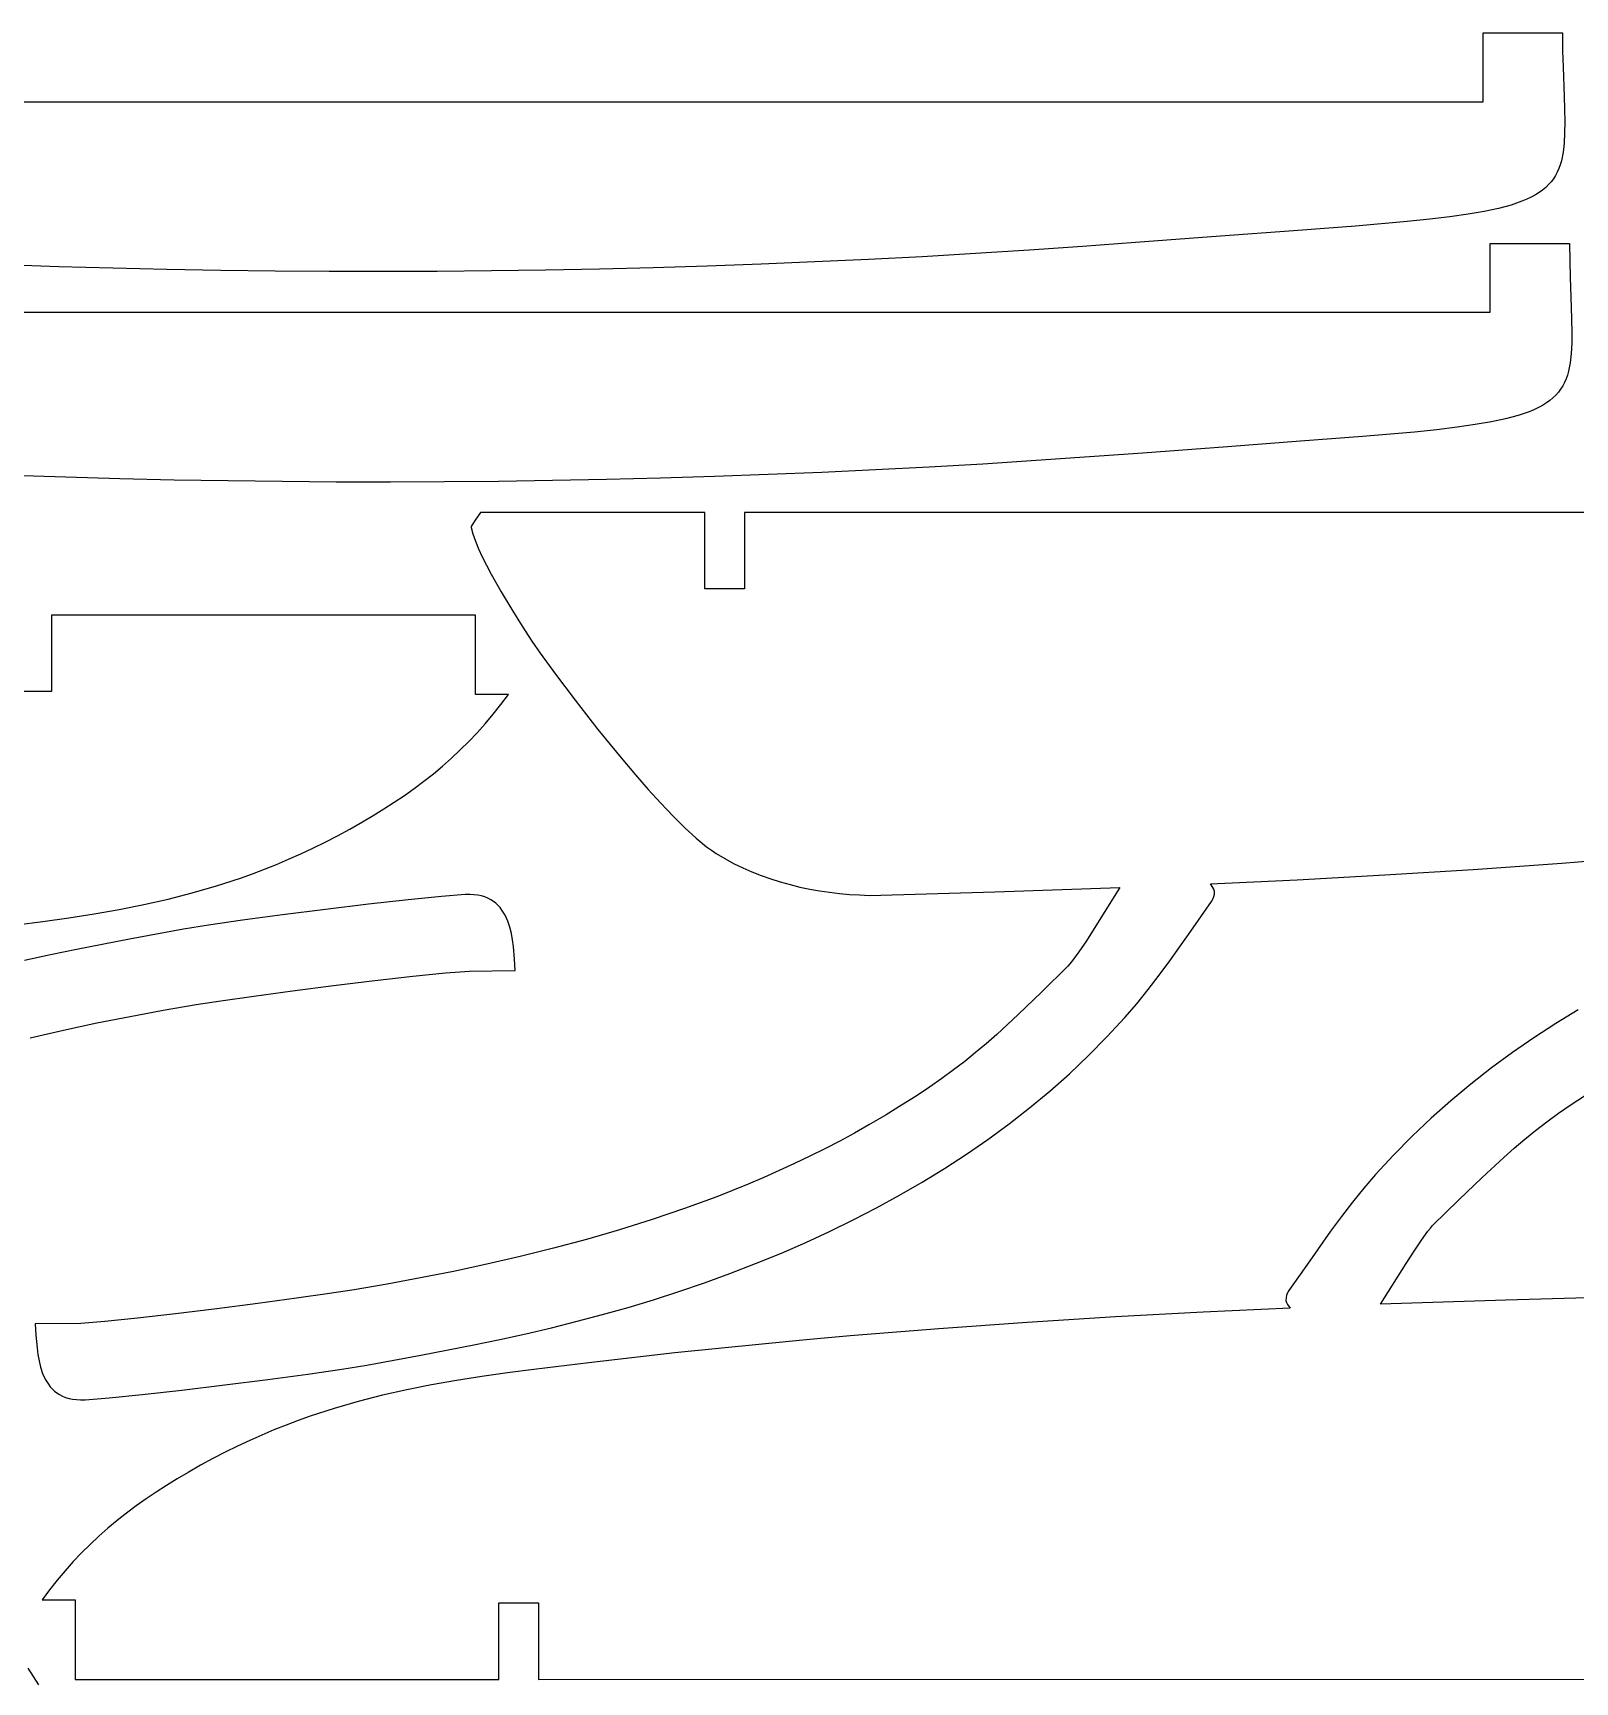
# Model space of a CAD drawing. Extents: x 169 to 749, y 15 to 895.
# Drawn here: x 587.7 to 688.7, y 339.9 to 447.8 of the extents above; entities that cross this region are included whole.
import ezdxf

# ---------------------------------------------------------------- set-up
doc = ezdxf.new("R2010")
doc.units = 0
doc.layers.get('0').update_dxf_attribs({"linetype": 'CONTINUOUS'})

msp = doc.modelspace()

# ---------------------------------------------------------------- linework, layer by layer
at = {"color": 4}
for p, q in [((682.646432, 443.280355), (682.646532, 447.780355)), ((682.646532, 447.780355), (687.846532, 447.780355)), ((687.846532, 447.780355), (687.856655, 446.621029)), ((687.856655, 446.621029), (687.882195, 445.542423)), ((687.882195, 445.542423), (687.950572, 443.613941)), ((687.950572, 443.613941), (687.993743, 441.968042)), ((537.045632, 443.268155), (682.646432, 443.280355)), ((687.993743, 441.968042), (687.987777, 441.242665)), ((687.95379, 440.57786), (687.884542, 439.970267)), ((687.987777, 441.242665), (687.95379, 440.57786)), ((687.772793, 439.416528), (687.698718, 439.158804)), ((687.884542, 439.970267), (687.772793, 439.416528)), ((687.259966, 438.245754), (687.110141, 438.044853)), ((687.392832, 438.457179), (687.259966, 438.245754)), ((687.509642, 438.67955), (687.392832, 438.457179)), ((687.611303, 438.913285), (687.509642, 438.67955)), ((687.698718, 439.158804), (687.611303, 438.913285)), ((686.074936, 437.183533), (685.804345, 437.036967)), ((686.323137, 437.338106), (686.074936, 437.183533)), ((686.549853, 437.501104), (686.323137, 437.338106)), ((686.755989, 437.672948), (686.549853, 437.501104)), ((686.94245, 437.854058), (686.755989, 437.672948)), ((687.110141, 438.044853), (686.94245, 437.854058)), ((682.724975, 436.102292), (681.667882, 435.9193)), ((683.659927, 436.302196), (682.724975, 436.102292)), ((684.47998, 436.522371), (683.659927, 436.302196)), ((685.192372, 436.766175), (684.47998, 436.522371)), ((685.510458, 436.897988), (685.192372, 436.766175)), ((685.804345, 437.036967), (685.510458, 436.897988)), ((674.296928, 435.140493), (670.240172, 434.829818)), ((677.691368, 435.438219), (674.296928, 435.140493)), ((679.158319, 435.590622), (677.691368, 435.438219)), ((680.48141, 435.749863), (679.158319, 435.590622)), ((681.667882, 435.9193), (680.48141, 435.749863)), ((659.908032, 434.062155), (656.425189, 433.803572)), ((665.463179, 434.479327), (659.908032, 434.062155)), ((670.240172, 434.829818), (665.463179, 434.479327)), ((683.114149, 429.508701), (683.114249, 434.008701)), ((683.114249, 434.008701), (688.314249, 434.008701)), ((688.314249, 434.008701), (688.324371, 432.849375)), ((638.910906, 432.794255), (635.391546, 432.649077)), ((642.425434, 432.958322), (638.910906, 432.794255)), ((645.934627, 433.141282), (642.425434, 432.958322)), ((649.437985, 433.343141), (645.934627, 433.141282)), ((652.935006, 433.563903), (649.437985, 433.343141)), ((656.425189, 433.803572), (652.935006, 433.563903)), ((688.324371, 432.849375), (688.349912, 431.770769)), ((589.42821, 432.478462), (585.893836, 432.597223)), ((592.96477, 432.378522), (589.42821, 432.478462)), ((596.503016, 432.297408), (592.96477, 432.378522)), ((600.042445, 432.235126), (596.503016, 432.297408)), ((603.582557, 432.19168), (600.042445, 432.235126)), ((607.12285, 432.167075), (603.582557, 432.19168)), ((610.662823, 432.161315), (607.12285, 432.167075)), ((614.201974, 432.174406), (610.662823, 432.161315)), ((617.739801, 432.206351), (614.201974, 432.174406)), ((621.275805, 432.257157), (617.739801, 432.206351)), ((624.809482, 432.326828), (621.275805, 432.257157)), ((628.340332, 432.415368), (624.809482, 432.326828)), ((631.867854, 432.522783), (628.340332, 432.415368)), ((635.391546, 432.649077), (631.867854, 432.522783)), ((688.349912, 431.770769), (688.418289, 429.842287)), ((688.418289, 429.842287), (688.46146, 428.196388)), ((537.513349, 429.496501), (683.114149, 429.508701)), ((688.455494, 427.471012), (688.421507, 426.806206)), ((688.46146, 428.196388), (688.455494, 427.471012)), ((688.421507, 426.806206), (688.352258, 426.198613)), ((688.166434, 425.387151), (688.079019, 425.141631)), ((688.240509, 425.644874), (688.166434, 425.387151)), ((688.352258, 426.198613), (688.240509, 425.644874)), ((687.577857, 424.2732), (687.410166, 424.082404)), ((687.727683, 424.4741), (687.577857, 424.2732)), ((687.860548, 424.685526), (687.727683, 424.4741)), ((687.977359, 424.907896), (687.860548, 424.685526)), ((688.079019, 425.141631), (687.977359, 424.907896)), ((685.978175, 423.126335), (685.660089, 422.994522)), ((686.272061, 423.265314), (685.978175, 423.126335)), ((686.542652, 423.41188), (686.272061, 423.265314)), ((686.790854, 423.566452), (686.542652, 423.41188)), ((687.01757, 423.72945), (686.790854, 423.566452)), ((687.223706, 423.901295), (687.01757, 423.72945)), ((687.410166, 424.082404), (687.223706, 423.901295)), ((680.949127, 421.97821), (679.626036, 421.818969)), ((682.135599, 422.147647), (680.949127, 421.97821)), ((683.192691, 422.330638), (682.135599, 422.147647)), ((684.127644, 422.530542), (683.192691, 422.330638)), ((684.947696, 422.750717), (684.127644, 422.530542)), ((685.660089, 422.994522), (684.947696, 422.750717)), ((670.707888, 421.058164), (665.930896, 420.707674)), ((674.764645, 421.368839), (670.707888, 421.058164)), ((678.159085, 421.666566), (674.764645, 421.368839)), ((679.626036, 421.818969), (678.159085, 421.666566)), ((656.892905, 420.031919), (653.402723, 419.792249)), ((660.375749, 420.290501), (656.892905, 420.031919)), ((665.930896, 420.707674), (660.375749, 420.290501)), ((589.895926, 418.706808), (586.361553, 418.82557)), ((632.335571, 418.75113), (628.808049, 418.643715)), ((635.859262, 418.877423), (632.335571, 418.75113)), ((639.378623, 419.022601), (635.859262, 418.877423)), ((642.89315, 419.186668), (639.378623, 419.022601)), ((646.402344, 419.369628), (642.89315, 419.186668)), ((649.905702, 419.571487), (646.402344, 419.369628)), ((653.402723, 419.792249), (649.905702, 419.571487)), ((593.432487, 418.606868), (589.895926, 418.706808)), ((596.970732, 418.525755), (593.432487, 418.606868)), ((600.510162, 418.463473), (596.970732, 418.525755)), ((604.050274, 418.420026), (600.510162, 418.463473)), ((607.590567, 418.395421), (604.050274, 418.420026)), ((611.130539, 418.389661), (607.590567, 418.395421)), ((614.66969, 418.402752), (611.130539, 418.389661)), ((618.207518, 418.434698), (614.66969, 418.402752)), ((621.743521, 418.485504), (618.207518, 418.434698)), ((625.277199, 418.555175), (621.743521, 418.485504)), ((628.808049, 418.643715), (625.277199, 418.555175)), ((616.423349, 415.487761), (616.409622, 415.413862)), ((616.479784, 415.601437), (616.423349, 415.487761)), ((616.672347, 415.896262), (616.479784, 415.601437)), ((617.037222, 416.392762), (616.672347, 415.896262)), ((631.712222, 416.393062), (617.037222, 416.392762)), ((631.712022, 411.394062), (631.712222, 416.393062)), ((634.311722, 416.393062), (634.311622, 411.394162)), ((713.987922, 416.394662), (634.311722, 416.393062)), ((616.409622, 415.413862), (616.527797, 414.99533)), ((616.527797, 414.99533), (616.693427, 414.532141)), ((616.693427, 414.532141), (616.901047, 414.03115)), ((616.901047, 414.03115), (617.145189, 413.499209)), ((617.145189, 413.499209), (617.420388, 412.943173)), ((617.420388, 412.943173), (617.721177, 412.369897)), ((617.721177, 412.369897), (618.377659, 411.199037)), ((618.377659, 411.199037), (619.070906, 410.041462)), ((634.311622, 411.394162), (631.712022, 411.394062)), ((616.698128, 409.691325), (588.954028, 409.690725)), ((588.954028, 409.690725), (588.954528, 404.691825)), ((616.698828, 404.492925), (616.698128, 409.691325)), ((619.070906, 410.041462), (619.757186, 408.952003)), ((619.757186, 408.952003), (620.392768, 407.985492)), ((620.392768, 407.985492), (620.933922, 407.196762)), ((620.933922, 407.196762), (621.928145, 405.821128)), ((621.928145, 405.821128), (623.214992, 404.112873)), ((588.954528, 404.691825), (586.355028, 404.691825)), ((618.857228, 404.492925), (616.698828, 404.492925)), ((617.861632, 403.194856), (618.365984, 403.832126)), ((618.365984, 403.832126), (618.857228, 404.492925)), ((623.214992, 404.112873), (624.711776, 402.200765)), ((616.812731, 401.986656), (617.343953, 402.580054)), ((617.343953, 402.580054), (617.861632, 403.194856)), ((616.267748, 401.4136), (616.812731, 401.986656)), ((624.711776, 402.200765), (625.513054, 401.208507)), ((615.135626, 400.32426), (615.708786, 400.859822)), ((615.708786, 400.859822), (616.267748, 401.4136)), ((625.513054, 401.208507), (626.335809, 400.213575)), ((613.328793, 398.816238), (613.945848, 399.30353)), ((613.945848, 399.30353), (614.548053, 399.80585)), ((614.548053, 399.80585), (615.135626, 400.32426)), ((626.335809, 400.213575), (627.169706, 399.232063)), ((612.049262, 397.882481), (612.69667, 398.342909)), ((612.69667, 398.342909), (613.328793, 398.816238)), ((627.169706, 399.232063), (628.004407, 398.28007)), ((628.004407, 398.28007), (628.829578, 397.37369)), ((610.707721, 396.996078), (611.386352, 397.433892)), ((611.386352, 397.433892), (612.049262, 397.882481)), ((628.829578, 397.37369), (629.634883, 396.52902)), ((608.484158, 395.685759), (609.302428, 396.148525)), ((609.302428, 396.148525), (610.013153, 396.567977)), ((610.013153, 396.567977), (610.707721, 396.996078)), ((629.634883, 396.52902), (630.409985, 395.762156)), ((606.864614, 394.829617), (607.671751, 395.24639)), ((607.671751, 395.24639), (608.484158, 395.685759)), ((630.409985, 395.762156), (631.14455, 395.089194)), ((631.14455, 395.089194), (631.828241, 394.526231)), ((604.468864, 393.70686), (605.263765, 394.060653)), ((605.263765, 394.060653), (606.06215, 394.434639)), ((606.06215, 394.434639), (606.864614, 394.829617)), ((631.828241, 394.526231), (632.147778, 394.291029)), ((632.147778, 394.291029), (632.450722, 394.089362)), ((632.450722, 394.089362), (633.018811, 393.750359)), ((687.795297, 393.457625), (693.585343, 393.925599)), ((602.099122, 392.758622), (602.887137, 393.056645)), ((602.887137, 393.056645), (603.676853, 393.372458)), ((603.676853, 393.372458), (604.468864, 393.70686)), ((633.018811, 393.750359), (633.599189, 393.436323)), ((633.599189, 393.436323), (634.190932, 393.146687)), ((634.190932, 393.146687), (634.793117, 392.880886)), ((634.793117, 392.880886), (635.404821, 392.638352)), ((676.221956, 392.680536), (682.000291, 393.043373)), ((682.000291, 393.043373), (687.795297, 393.457625)), ((598.163727, 391.507291), (599.739327, 391.96327)), ((599.739327, 391.96327), (601.312211, 392.477585)), ((601.312211, 392.477585), (602.099122, 392.758622)), ((635.404821, 392.638352), (636.025119, 392.418521)), ((636.025119, 392.418521), (636.65309, 392.220825)), ((636.65309, 392.220825), (637.287809, 392.0447)), ((637.287809, 392.0447), (637.928354, 391.889577)), ((637.928354, 391.889577), (638.573801, 391.754892)), ((638.573801, 391.754892), (639.223227, 391.640079)), ((650.688247, 391.5819), (658.877722, 391.849162)), ((658.877722, 391.849162), (657.201259, 389.1759)), ((664.801822, 392.099862), (670.481923, 392.366802)), ((664.966384, 391.861975), (664.801822, 392.099862)), ((665.03772, 391.739848), (664.966384, 391.861975)), ((665.072522, 391.607062), (665.03772, 391.739848)), ((670.481923, 392.366802), (676.221956, 392.680536)), ((593.373051, 390.425272), (594.985347, 390.744701)), ((594.985347, 390.744701), (596.580653, 391.103238)), ((596.580653, 391.103238), (598.163727, 391.507291)), ((609.694514, 390.759758), (606.890665, 390.422404)), ((612.287597, 391.051085), (609.694514, 390.759758)), ((614.468343, 391.270535), (612.287597, 391.051085)), ((616.035177, 391.392254), (614.468343, 391.270535)), ((616.325041, 391.398391), (616.035177, 391.392254)), ((616.596424, 391.385131), (616.325041, 391.398391)), ((616.849963, 391.353373), (616.596424, 391.385131)), ((617.086296, 391.304016), (616.849963, 391.353373)), ((617.306058, 391.237958), (617.086296, 391.304016)), ((617.509887, 391.156099), (617.306058, 391.237958)), ((617.698419, 391.059336), (617.509887, 391.156099)), ((617.87229, 390.948568), (617.698419, 391.059336)), ((618.032137, 390.824694), (617.87229, 390.948568)), ((618.178597, 390.688613), (618.032137, 390.824694)), ((618.312307, 390.541223), (618.178597, 390.688613)), ((639.223227, 391.640079), (639.875708, 391.54457)), ((639.875708, 391.54457), (640.530321, 391.4678)), ((640.530321, 391.4678), (641.186143, 391.409203)), ((641.186143, 391.409203), (641.842251, 391.368212)), ((641.842251, 391.368212), (642.497722, 391.344262)), ((642.497722, 391.344262), (650.688247, 391.5819)), ((663.51652, 389.005446), (664.877622, 390.944962)), ((664.877622, 390.944962), (664.966378, 391.095229)), ((664.966378, 391.095229), (665.030647, 391.260225)), ((665.030647, 391.260225), (665.067128, 391.433114)), ((665.067128, 391.433114), (665.072522, 391.607062)), ((586.658803, 389.410441), (588.386641, 389.637535)), ((588.386641, 389.637535), (590.078456, 389.878099)), ((590.078456, 389.878099), (591.739007, 390.138541)), ((591.739007, 390.138541), (593.373051, 390.425272)), ((601.456963, 389.713023), (599.230257, 389.392699)), ((604.077623, 390.064875), (601.456963, 389.713023)), ((606.890665, 390.422404), (604.077623, 390.064875)), ((618.433902, 390.383423), (618.312307, 390.541223)), ((618.643298, 390.040186), (618.433902, 390.383423)), ((618.811877, 389.666092), (618.643298, 390.040186)), ((618.944733, 389.268329), (618.811877, 389.666092)), ((597.599077, 389.129754), (594.051553, 388.481675)), ((599.230257, 389.392699), (597.599077, 389.129754)), ((619.046958, 388.854087), (618.944733, 389.268329)), ((619.123646, 388.430555), (619.046958, 388.854087)), ((657.201259, 389.1759), (656.683492, 388.374644)), ((662.146934, 387.070337), (663.51652, 389.005446)), ((588.879044, 387.445322), (587.184899, 387.071101)), ((590.586593, 387.803218), (588.879044, 387.445322)), ((594.051553, 388.481675), (590.586593, 387.803218)), ((619.17989, 388.004921), (619.123646, 388.430555)), ((619.251415, 387.176106), (619.17989, 388.004921)), ((656.198464, 387.651829), (655.782274, 387.073266)), ((656.683492, 388.374644), (656.198464, 387.651829)), ((614.735723, 386.268347), (616.304177, 386.393754)), ((616.304177, 386.393754), (619.302277, 386.425154)), ((619.302277, 386.425154), (619.251415, 387.176106)), ((655.471022, 386.704762), (653.747801, 385.017575)), ((655.611274, 386.858643), (655.471022, 386.704762)), ((655.782274, 387.073266), (655.611274, 386.858643)), ((661.445633, 386.115796), (662.146934, 387.070337)), ((604.716057, 385.090851), (607.415115, 385.436742)), ((607.415115, 385.436742), (610.107324, 385.764909)), ((610.107324, 385.764909), (612.608816, 386.050421)), ((612.608816, 386.050421), (614.735723, 386.268347)), ((660.726217, 385.17599), (661.445633, 386.115796)), ((596.258922, 383.825689), (598.416477, 384.196154)), ((598.416477, 384.196154), (600.03287, 384.445625)), ((600.03287, 384.445625), (602.194019, 384.752168)), ((602.194019, 384.752168), (604.716057, 385.090851)), ((653.747801, 385.017575), (652.22577, 383.548301)), ((659.211722, 383.358762), (659.983357, 384.255464)), ((659.983357, 384.255464), (660.726217, 385.17599)), ((591.91218, 382.993646), (594.08948, 383.425638)), ((594.08948, 383.425638), (596.258922, 383.825689)), ((652.22577, 383.548301), (650.818094, 382.243749)), ((658.034571, 382.083884), (659.211722, 383.358762)), ((688.875164, 383.858687), (687.416043, 382.963733)), ((587.550129, 382.024419), (589.731054, 382.527357)), ((589.731054, 382.527357), (591.91218, 382.993646)), ((650.818094, 382.243749), (650.130002, 381.63662)), ((656.820405, 380.855584), (658.034571, 382.083884)), ((685.982566, 382.030929), (684.576154, 381.059184)), ((687.416043, 382.963733), (685.982566, 382.030929)), ((649.437934, 381.050725), (648.731037, 380.479413)), ((650.130002, 381.63662), (649.437934, 381.050725)), ((684.576154, 381.059184), (683.19823, 380.047409)), ((647.998454, 379.916037), (647.229333, 379.353946)), ((648.731037, 380.479413), (647.998454, 379.916037)), ((655.570643, 379.672771), (656.820405, 380.855584)), ((683.19823, 380.047409), (681.850214, 378.994511)), ((647.229333, 379.353946), (646.412817, 378.786492)), ((654.286709, 378.534354), (655.570643, 379.672771)), ((681.850214, 378.994511), (680.533528, 377.899399)), ((645.538053, 378.207025), (644.594185, 377.608898)), ((646.412817, 378.786492), (645.538053, 378.207025)), ((652.970024, 377.439242), (654.286709, 378.534354)), ((680.533528, 377.899399), (679.249594, 376.760982)), ((688.40742, 377.647261), (689.282184, 378.226728)), ((643.57036, 376.98546), (642.455722, 376.330062)), ((644.594185, 377.608898), (643.57036, 376.98546)), ((651.622008, 376.386344), (652.970024, 377.439242)), ((679.249594, 376.760982), (677.999833, 375.578169)), ((686.821783, 376.517717), (687.590905, 377.079807)), ((687.590905, 377.079807), (688.40742, 377.647261)), ((641.505167, 375.791348), (640.542977, 375.268566)), ((642.455722, 376.330062), (641.505167, 375.791348)), ((650.244083, 375.374569), (651.622008, 376.386344)), ((677.999833, 375.578169), (676.785666, 374.349869)), ((685.382303, 375.383029), (686.089201, 375.95434)), ((686.089201, 375.95434), (686.821783, 376.517717)), ((639.569655, 374.761422), (638.585704, 374.269621)), ((640.542977, 375.268566), (639.569655, 374.761422)), ((648.837672, 374.402825), (650.244083, 375.374569)), ((684.002143, 374.190005), (684.690236, 374.797133)), ((684.690236, 374.797133), (685.382303, 375.383029)), ((637.591629, 373.792869), (636.587933, 373.330872)), ((638.585704, 374.269621), (637.591629, 373.792869)), ((645.945073, 372.575066), (647.404195, 373.470021)), ((647.404195, 373.470021), (648.837672, 374.402825)), ((676.785666, 374.349869), (675.608516, 373.074991)), ((682.594467, 372.885452), (684.002143, 374.190005)), ((634.553692, 372.449965), (633.524155, 372.030467)), ((635.575119, 372.883336), (634.553692, 372.449965)), ((636.587933, 373.330872), (635.575119, 372.883336)), ((644.461729, 371.716869), (645.945073, 372.575066)), ((675.608516, 373.074991), (674.83688, 372.178289)), ((681.072437, 371.416178), (682.594467, 372.885452)), ((632.487012, 371.624545), (630.391923, 370.852258)), ((633.524155, 372.030467), (632.487012, 371.624545)), ((642.955584, 370.894339), (644.461729, 371.716869)), ((674.09402, 371.257763), (673.374605, 370.317957)), ((674.83688, 372.178289), (674.09402, 371.257763)), ((679.349216, 369.728991), (681.072437, 371.416178)), ((630.391923, 370.852258), (628.272454, 370.130748)), ((641.42806, 370.106384), (642.955584, 370.894339)), ((673.374605, 370.317957), (672.673303, 369.363416)), ((626.132634, 369.457662), (623.976494, 368.830645)), ((628.272454, 370.130748), (626.132634, 369.457662)), ((638.314557, 368.629837), (639.880577, 369.351914)), ((639.880577, 369.351914), (641.42806, 370.106384)), ((672.673303, 369.363416), (671.303717, 367.428307)), ((678.621773, 368.781924), (679.037963, 369.360487)), ((679.037963, 369.360487), (679.208963, 369.57511)), ((679.208963, 369.57511), (679.349216, 369.728991)), ((621.808063, 368.247341), (619.63137, 367.705398)), ((623.976494, 368.830645), (621.808063, 368.247341)), ((636.731422, 367.939062), (638.314557, 368.629837)), ((677.618978, 367.257854), (678.136745, 368.05911)), ((678.136745, 368.05911), (678.621773, 368.781924)), ((617.450445, 367.202459), (615.269319, 366.736171)), ((619.63137, 367.705398), (617.450445, 367.202459)), ((633.356623, 366.589419), (635.038665, 367.241527)), ((635.038665, 367.241527), (636.731422, 367.939062)), ((671.303717, 367.428307), (669.942616, 365.488791)), ((675.942516, 364.584591), (677.618978, 367.257854)), ((610.922577, 365.904127), (608.765022, 365.533662)), ((613.092019, 366.304178), (610.922577, 365.904127)), ((615.269319, 366.736171), (613.092019, 366.304178)), ((630.015037, 365.409845), (631.682885, 365.979829)), ((631.682885, 365.979829), (633.356623, 366.589419)), ((604.98748, 364.977648), (602.465442, 364.638965)), ((607.148629, 365.284191), (604.98748, 364.977648)), ((608.765022, 365.533662), (607.148629, 365.284191)), ((626.687369, 364.377057), (628.35067, 364.876558)), ((628.35067, 364.876558), (630.015037, 365.409845)), ((669.753109, 365.00064), (669.747716, 364.826691)), ((669.747716, 364.826691), (669.782517, 364.693905)), ((669.789591, 365.173529), (669.753109, 365.00064)), ((669.853859, 365.338524), (669.789591, 365.173529)), ((669.942616, 365.488791), (669.853859, 365.338524)), ((684.131991, 364.851854), (675.942516, 364.584591)), ((692.322516, 365.089491), (684.131991, 364.851854)), ((597.074175, 363.964907), (594.572683, 363.679395)), ((599.766384, 364.293075), (597.074175, 363.964907)), ((602.465442, 364.638965), (599.766384, 364.293075)), ((623.354322, 363.467775), (625.022724, 363.908433)), ((625.022724, 363.908433), (626.687369, 364.377057)), ((658.598281, 363.753218), (652.819946, 363.39038)), ((664.338314, 364.066951), (658.598281, 363.753218)), ((670.018416, 364.333891), (664.338314, 364.066951)), ((669.782517, 364.693905), (669.853853, 364.571779)), ((669.853853, 364.571779), (670.018416, 364.333891)), ((590.877322, 363.336062), (587.879222, 363.304662)), ((587.879222, 363.304662), (587.930084, 362.55371)), ((592.445776, 363.461469), (590.877322, 363.336062)), ((594.572683, 363.679395), (592.445776, 363.461469)), ((618.302455, 362.284494), (619.9966, 362.658715)), ((619.9966, 362.658715), (621.679751, 363.052172)), ((621.679751, 363.052172), (623.354322, 363.467775)), ((647.024941, 362.976129), (641.234894, 362.508154)), ((652.819946, 363.39038), (647.024941, 362.976129)), ((587.930084, 362.55371), (588.001609, 361.724895)), ((588.001609, 361.724895), (588.057853, 361.299261)), ((613.129946, 361.248141), (616.594906, 361.926598)), ((616.594906, 361.926598), (618.302455, 362.284494)), ((632.60644, 361.700408), (629.756201, 361.401795)), ((635.471437, 361.984146), (632.60644, 361.700408)), ((638.34849, 362.253298), (635.471437, 361.984146)), ((641.234894, 362.508154), (638.34849, 362.253298)), ((588.057853, 361.299261), (588.134541, 360.875729)), ((588.134541, 360.875729), (588.236766, 360.461487)), ((588.236766, 360.461487), (588.369622, 360.063725)), ((607.951242, 360.337118), (609.582422, 360.600062)), ((609.582422, 360.600062), (613.129946, 361.248141)), ((624.110816, 360.758791), (620.52804, 360.319375)), ((626.923425, 361.088019), (624.110816, 360.758791)), ((629.756201, 361.401795), (626.923425, 361.088019)), ((588.369622, 360.063725), (588.538201, 359.68963)), ((588.538201, 359.68963), (588.747597, 359.346394)), ((600.290834, 359.307412), (603.103876, 359.664941)), ((603.103876, 359.664941), (605.724536, 360.016793)), ((605.724536, 360.016793), (607.951242, 360.337118)), ((615.447837, 359.591275), (613.813792, 359.304544)), ((617.108387, 359.851718), (615.447837, 359.591275)), ((618.800202, 360.092281), (617.108387, 359.851718)), ((620.52804, 360.319375), (618.800202, 360.092281)), ((588.747597, 359.346394), (588.869192, 359.188593)), ((588.869192, 359.188593), (589.002902, 359.041203)), ((589.002902, 359.041203), (589.149362, 358.905122)), ((589.149362, 358.905122), (589.309209, 358.781248)), ((589.309209, 358.781248), (589.48308, 358.67048)), ((589.48308, 358.67048), (589.671612, 358.573717)), ((589.671612, 358.573717), (589.875441, 358.491858)), ((589.875441, 358.491858), (590.095203, 358.4258)), ((590.095203, 358.4258), (590.331536, 358.376443)), ((590.331536, 358.376443), (590.585075, 358.344685)), ((590.585075, 358.344685), (590.856458, 358.331426)), ((590.856458, 358.331426), (591.146322, 358.337562)), ((591.146322, 358.337562), (592.713156, 358.459282)), ((592.713156, 358.459282), (594.893902, 358.678731)), ((594.893902, 358.678731), (597.486985, 358.970058)), ((597.486985, 358.970058), (600.290834, 359.307412)), ((610.606191, 358.626579), (609.023117, 358.222525)), ((612.201496, 358.985115), (610.606191, 358.626579)), ((613.813792, 359.304544), (612.201496, 358.985115)), ((605.874633, 357.252231), (605.087722, 356.971195)), ((607.447517, 357.766546), (605.874633, 357.252231)), ((609.023117, 358.222525), (607.447517, 357.766546)), ((603.50999, 356.357358), (602.717979, 356.022956)), ((604.299706, 356.673171), (603.50999, 356.357358)), ((605.087722, 356.971195), (604.299706, 356.673171)), ((601.124694, 355.295178), (600.32223, 354.900199)), ((601.923079, 355.669163), (601.124694, 355.295178)), ((602.717979, 356.022956), (601.923079, 355.669163)), ((598.702686, 354.044057), (597.884416, 353.581291)), ((599.515092, 354.483426), (598.702686, 354.044057)), ((600.32223, 354.900199), (599.515092, 354.483426)), ((597.173691, 353.161839), (596.479122, 352.733738)), ((597.884416, 353.581291), (597.173691, 353.161839)), ((595.137581, 351.847335), (594.490174, 351.386907)), ((595.800491, 352.295924), (595.137581, 351.847335)), ((596.479122, 352.733738), (595.800491, 352.295924)), ((593.858051, 350.913579), (593.240996, 350.426286)), ((594.490174, 351.386907), (593.858051, 350.913579)), ((592.638791, 349.923966), (592.051217, 349.405557)), ((593.240996, 350.426286), (592.638791, 349.923966)), ((591.478058, 348.869994), (590.919096, 348.316216)), ((592.051217, 349.405557), (591.478058, 348.869994)), ((590.374112, 347.74316), (589.84289, 347.149762)), ((590.919096, 348.316216), (590.374112, 347.74316)), ((589.325212, 346.53496), (588.82086, 345.897691)), ((589.84289, 347.149762), (589.325212, 346.53496)), ((588.82086, 345.897691), (588.329616, 345.236891)), ((588.329616, 345.236891), (590.488016, 345.236891)), ((590.488016, 345.236891), (590.488716, 340.038491)), ((618.232816, 340.039091), (618.232316, 345.037991)), ((618.232316, 345.037991), (620.831816, 345.037991)), ((620.831816, 345.037991), (620.832316, 340.039091)), ((588.110593, 339.688354), (587.424313, 340.777813)), ((590.488716, 340.038491), (618.232816, 340.039091)), ((620.832316, 340.039091), (700.508516, 340.040691))]:
    msp.add_line(p, q, dxfattribs=at)

doc.saveas('drawing.dxf')
